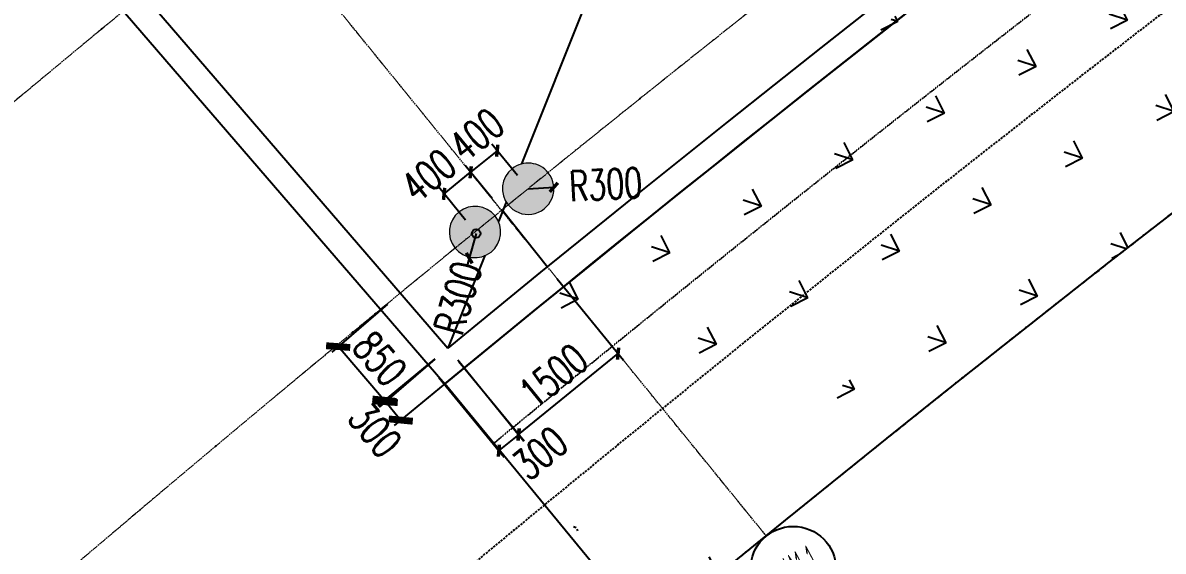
# Model space of a CAD drawing. Header units: millimetres. Extents: x -167 to 12027559, y -6694179 to 6449.
# Drawn here: x 11590865 to 11604189, y -6473891 to -6467716 of the extents above; entities that cross this region are included whole.
import ezdxf
from ezdxf.enums import TextEntityAlignment as Align

# ---------------------------------------------------------------- set-up
doc = ezdxf.new("R2010")
doc.units = ezdxf.units.MM
doc.header["$LTSCALE"] = 10
for name, pattern in [('A1-RG-AXIS$0$CENTER', [50.800000000000004, 31.75, -6.35, 6.35, -6.35]), ('A1-RI-F1$0$442 Site - Ground$0$HIDDEN2', [0.1875, 0.125, -0.0625]), ('A1-RI-F1$0$Dash', [6, 3, -3]), ('A1-RI-F1$0$HIDDEN', [0.375, 0.25, -0.125]), ('A1-RI-F1$0$SJX', [9, 6, -3]), ('A1-RI-F1$0$ZXX0', [15, 10, -2.5, 0, -2.5]), ('A1-RI-F1$0$ZXX1000', [18, 15, -1.25, 0.5, -1.25])]:
    doc.linetypes.add(name, pattern=pattern)
for name, color, linetype in [('A1-RG-AXIS$0$A-COLU-HATH', 8, 'Continuous'), ('A1-RG-AXIS$0$A-COLUMN', 7, 'Continuous'), ('A1-RG-AXIS$0$A-DETL-PEN0', 247, 'Continuous'), ('A1-RG-AXIS$0$A-SYMB-NAME', 13, 'Continuous'), ('A1-RG-AXIS$0$A2-RG-AXIS-150$0$A-DIMS-100', 1, 'Continuous'), ('A1-RI-F1$0$442 Site - clean$0$mry-green area hatch', 76, 'Continuous'), ('A1-RI-F1$0$442 Site - clean$0$mry-roads', 2, 'Continuous'), ('A1-RI-F1$0$442 Site - clean$0$mry-water hatch', 154, 'Continuous'), ('A1-RI-F1$0$442 Site - Ground$0$mry-overhead', 253, 'A1-RI-F1$0$442 Site - Ground$0$HIDDEN2'), ('A1-RI-F1$0$A-DIMS-1：100', 1, 'Continuous'), ('A1-RI-F1$0$A-EVAC1', 5, 'Continuous'), ('A1-RI-F1$0$A-STRS-TREA', 50, 'Continuous'), ('A1-RI-F1$0$A-WALL', 7, 'Continuous'), ('A1-RI-F1$0$G-ACCS', 7, 'Continuous'), ('A1-RI-F1$0$G-EVAC', 5, 'Continuous'), ('A1-RI-F1$0$道路中线_N1', 7, 'Continuous'), ('A1-RI-F1$0$道路中线_中科路', 7, 'Continuous')]:
    doc.layers.add(name, color=color, linetype=linetype)
doc.layers.add('A1-RG-AXIS$0$A-GRID', color=1, linetype='A1-RG-AXIS$0$CENTER', lineweight=9)
doc.layers.add('A1-RI-F1$0$车行道边线', color=5, linetype='A1-RI-F1$0$SJX', lineweight=40)
doc.styles.add('A1-RG-AXIS$0$A1-RG-AXIS$0$XD2008', font='xd-hzs.shx', dxfattribs={"width": 0.7, "bigfont": 'xd-hztxt.shx'})
doc.styles.add('A1-RG-AXIS$0$A2-RG-AXIS-150$0$XD2008', font='romans.shx', dxfattribs={"width": 0.7})
doc.styles.add('A1-RI-F1$0$XD2008', font='txt.shx', dxfattribs={"width": 0.7, "bigfont": 'xd-hztxt.shx'})
doc.dimstyles.new('A1-RG-AXIS$0$A2-RG-AXIS-150$0$XD100', dxfattribs={"dimscale": 100, "dimtxt": 5.5, "dimasz": 1.5, "dimexe": 1, "dimexo": 2, "dimgap": 0.5, "dimtad": 1, "dimdec": 0, "dimdsep": 46, "dimtxsty": 'A1-RG-AXIS$0$A2-RG-AXIS-150$0$XD2008', "dimblk": 'A1-RG-AXIS$0$A2-RG-AXIS-150$0$_ArchTick', "dimcen": 2.5, "dimclrt": 4, "dimaunit": 1, "dimadec": 3, "dimazin": 0, "dimtfac": 1, "dimtdec": 0, "dimtix": 1, "dimtmove": 0, "dimatfit": 3, "dimfxl": 0, "dimtolj": 1, "dimtzin": 0, "dimarcsym": 0})
doc.dimstyles.new('A1-RI-F1$0$XD100', dxfattribs={"dimscale": 100, "dimtxt": 3.5, "dimasz": 1, "dimexe": 1, "dimexo": 2, "dimgap": 1, "dimtad": 1, "dimdec": 0, "dimdsep": 46, "dimtxsty": 'A1-RI-F1$0$XD2008', "dimblk": 'A1-RI-F1$0$_ArchTick', "dimcen": 2.5, "dimclrd": 1, "dimclre": 1, "dimclrt": 4, "dimaunit": 1, "dimadec": 0, "dimazin": 0, "dimtfac": 1, "dimtdec": 0, "dimtix": 1, "dimtmove": 2, "dimatfit": 3, "dimfxl": 0, "dimtolj": 1, "dimtzin": 0, "dimarcsym": 0})
doc.dimstyles.new('A1-RI-F1$0$XD100$0', dxfattribs={"dimscale": 100, "dimtxt": 3.5, "dimasz": 2, "dimexe": 1, "dimexo": 2, "dimgap": 1, "dimtad": 1, "dimdec": 0, "dimdsep": 46, "dimtxsty": 'A1-RI-F1$0$XD2008', "dimblk1": 'A1-RI-F1$0$_ArchTick', "dimblk2": 'A1-RI-F1$0$_ArchTick', "dimsah": 1, "dimcen": 2.5, "dimclrd": 1, "dimclre": 1, "dimclrt": 4, "dimaunit": 1, "dimadec": 0, "dimazin": 0, "dimtfac": 1, "dimtdec": 0, "dimtix": 1, "dimtmove": 2, "dimatfit": 3, "dimfxl": 0, "dimtolj": 1, "dimtzin": 0, "dimarcsym": 0})

# ---------------------------------------------------------------- blocks, each defined once
blk = doc.blocks.new('A1-RG-AXIS$0$A2-RG-AXIS-150$0$_ArchTick')
at = {"color": 0, "linetype": 'ByBlock', "const_width": 0.4}
blk.add_lwpolyline([(-0.5, -0.5), (0.5, 0.5)], dxfattribs=at)
blk = doc.blocks.new('*D699')
at = {"layer": 'A1-RG-AXIS$0$A2-RG-AXIS-150$0$A-DIMS-100', "color": 0, "lineweight": -2, "ltscale": 3}
blk.add_arc((11778731.92574657, -6694178.625181966), 320963.0477225317, 127.4566338573128, 129.1020522690398, dxfattribs=at)
at = {"layer": 'Defpoints', "color": 0, "ltscale": 3}
for p in [(11580653.95974768, -6435633.446564244), (11581104.80057071, -6441273.905182396), (11573311.76188463, -6441427.668151809), (11605955.92867416, -6468659.341405641), (11599551.60424517, -6473713.424059417)]:
    blk.add_point(p, dxfattribs=at)
at = {"layer": 'A1-RG-AXIS$0$A2-RG-AXIS-150$0$A-DIMS-100', "color": 0, "lineweight": -2, "ltscale": 3, "xscale": 150, "yscale": 150, "zscale": 150}
for p, rotation in [((11583534.78833955, -6439393.705001352), 37.45663385731277), ((11576299.37475927, -6445103.655937545), 219.1020522690398)]:
    blk.add_blockref('A1-RG-AXIS$0$A2-RG-AXIS-150$0$_ArchTick', p, dxfattribs=dict(at, rotation=rotation))
at = {"layer": 'A1-RG-AXIS$0$A2-RG-AXIS-150$0$A-DIMS-100', "color": 4, "ltscale": 3, "insert": (11579727.32875095, -6442008.233574149), "char_height": 375, "attachment_point": 5, "rotation": 38.279343063176924, "style": 'A1-RG-AXIS$0$A2-RG-AXIS-150$0$XD2008'}
blk.add_mtext('\\A1;1°38\'44"', dxfattribs=at)
blk = doc.blocks.new('*D701')
at = {"layer": 'A1-RG-AXIS$0$A2-RG-AXIS-150$0$A-DIMS-100', "color": 0, "lineweight": -2, "ltscale": 3}
blk.add_arc((11778731.92574614, -6694178.625181424), 320963.0477218071, 129.1020522690413, 130.7474706807722, dxfattribs=at)
at = {"layer": 'Defpoints', "color": 0, "ltscale": 3}
for p in [(11573311.76188463, -6441427.668151809), (11573924.37706212, -6447052.855572277), (11566138.96685259, -6447430.324621603), (11599551.60424517, -6473713.424059417), (11593295.04356612, -6478949.316660704)]:
    blk.add_point(p, dxfattribs=at)
at = {"layer": 'A1-RG-AXIS$0$A2-RG-AXIS-150$0$A-DIMS-100', "color": 0, "lineweight": -2, "ltscale": 3, "xscale": 150, "yscale": 150, "zscale": 150}
for p, rotation in [((11576299.37475929, -6445103.655937568), 39.10205226904132), ((11569230.90023008, -6451019.010297312), 220.7474706807722)]:
    blk.add_blockref('A1-RG-AXIS$0$A2-RG-AXIS-150$0$_ArchTick', p, dxfattribs=dict(at, rotation=rotation))
at = {"layer": 'A1-RG-AXIS$0$A2-RG-AXIS-150$0$A-DIMS-100', "color": 4, "ltscale": 3, "insert": (11572568.55874011, -6447826.43393218), "char_height": 375, "attachment_point": 5, "rotation": 39.92476147490673, "style": 'A1-RG-AXIS$0$A2-RG-AXIS-150$0$XD2008'}
blk.add_mtext('\\A1;1°38\'44"', dxfattribs=at)
blk = doc.blocks.new('A1-RG-AXIS$0$Round Column1 - 600 mm Diameter-1418243-一层平面 校行政中心 FIRST FLOOR PLAN')
at = {"layer": 'A1-RG-AXIS$0$A-COLUMN', "lineweight": 9}
for radius, start, end in [(299.9999999999987, 90, 180), (299.9999999999976, 0, 90), (299.9999999999984, 180, 0)]:
    blk.add_arc((0, 0), radius, start, end, dxfattribs=at)
blk = doc.blocks.new('A1-RG-AXIS$0$colu')
at = {"layer": 'A1-RG-AXIS$0$A-COLU-HATH', "linetype": 'ByBlock'}
for points in [[(11597003.82448954, -6469468.762618721, 0.4142135623730951), (11596582.25529883, -6469421.0193737, 0.4142135623730951), (11596534.51205381, -6469842.588564403, 1)], [(11596383.00543635, -6469973.325502016, 0.4142135623730951), (11595961.43624564, -6469925.582256995, 0.4142135623730951), (11595913.69300062, -6470347.151447698, 1)]]:
    blk.add_hatch(color=256, dxfattribs=at).paths.add_polyline_path(points)
at = {"layer": 'A1-RG-AXIS$0$A-COLUMN'}
for p, rotation in [((11596769.16827168, -6469655.675591566), 38.53871039786878), ((11596148.34921849, -6470160.238474861), 38.53871039786979)]:
    blk.add_blockref('A1-RG-AXIS$0$Round Column1 - 600 mm Diameter-1418243-一层平面 校行政中心 FIRST FLOOR PLAN', p, dxfattribs=dict(at, rotation=rotation))
blk = doc.blocks.new('A1-RG-AXIS$0$A1zhouhao')
at = {"color": 13}
blk.add_circle((11937809.29426235, -6402821.91254023), 499.999999999966, dxfattribs=at)
at = {"style": 'A1-RG-AXIS$0$A1-RG-AXIS$0$XD2008', "width": 0.7}
blk.add_attdef('GRID', text='', height=499.999999999966, dxfattribs=at).set_placement((11937809.29426235, -6402821.91254023), align=Align.MIDDLE)
blk = doc.blocks.new('A1-RI-F1$0$_ArchTick')
at = {"color": 0, "linetype": 'ByBlock', "const_width": 0.4}
blk.add_lwpolyline([(-0.5, -0.5), (0.5, 0.5)], dxfattribs=at)
blk = doc.blocks.new('*D379')
at = {"layer": 'A1-RI-F1$0$A-DIMS-1：100', "color": 1, "linetype": 'ByBlock', "lineweight": -2}
blk.add_line((11596769.16827168, -6469655.675591571), (11597068.69856405, -6469638.894532236), dxfattribs=at)
at = {"layer": 'Defpoints', "color": 0, "linetype": 'ByBlock'}
for p in [(11596769.16827168, -6469655.675591571), (11597068.69856405, -6469638.894532236)]:
    blk.add_point(p, dxfattribs=at)
at = {"layer": 'A1-RI-F1$0$A-DIMS-1：100', "color": 1, "linetype": 'ByBlock', "lineweight": -2, "xscale": 100, "yscale": 100, "zscale": 100, "rotation": 3.206619953444437}
blk.add_blockref('A1-RI-F1$0$_ArchTick', (11597068.69856405, -6469638.894532236), dxfattribs=at)
at = {"layer": 'A1-RI-F1$0$A-DIMS-1：100', "color": 4, "linetype": 'ByBlock', "insert": (11597676.0794347, -6469604.866273014), "char_height": 350, "attachment_point": 5, "rotation": 3.2066199534444375, "style": 'A1-RI-F1$0$XD2008'}
blk.add_mtext('\\A1;R300', dxfattribs=at)
blk = doc.blocks.new('*D380')
at = {"layer": 'A1-RI-F1$0$A-DIMS-1：100', "color": 1, "linetype": 'ByBlock', "lineweight": -2}
for p, q in [((11596162.91254636, -6470177.64692425), (11596080.82565594, -6470466.198033102)), ((11596080.82565594, -6470466.198033102), (11596053.46335914, -6470562.381736053))]:
    blk.add_line(p, q, dxfattribs=at)
at = {"layer": 'Defpoints', "color": 0, "linetype": 'ByBlock'}
for p in [(11596162.91254636, -6470177.64692425), (11596080.82565594, -6470466.198033102)]:
    blk.add_point(p, dxfattribs=at)
at = {"layer": 'A1-RI-F1$0$A-DIMS-1：100', "color": 1, "linetype": 'ByBlock', "lineweight": -2, "xscale": 100, "yscale": 100, "zscale": 100, "rotation": 74.12003114923795}
blk.add_blockref('A1-RI-F1$0$_ArchTick', (11596080.82565594, -6470466.198033102), dxfattribs=at)
at = {"layer": 'A1-RI-F1$0$A-DIMS-1：100', "color": 4, "linetype": 'ByBlock', "insert": (11595948.25933279, -6470932.193996033), "char_height": 350, "attachment_point": 5, "rotation": 74.12003114923795, "style": 'A1-RI-F1$0$XD2008'}
blk.add_mtext('\\A1;R300', dxfattribs=at)
blk = doc.blocks.new('*D381')
at = {"layer": 'A1-RI-F1$0$A-DIMS-1：100', "color": 1, "linetype": 'ByBlock', "lineweight": -2}
for p, q in [((11596643.02755085, -6469500.470828269), (11596344.66379834, -6469133.361180544)), ((11596407.73415875, -6469210.963562192), (11596097.32463216, -6469463.245003838)), ((11596332.61802426, -6469752.752269914), (11596034.25427175, -6469385.64262219))]:
    blk.add_line(p, q, dxfattribs=at)
at = {"layer": 'Defpoints', "color": 0, "linetype": 'ByBlock'}
for p in [(11596097.32463216, -6469463.245003838), (11596769.16827167, -6469655.675591566), (11596458.75874508, -6469907.957033211)]:
    blk.add_point(p, dxfattribs=at)
at = {"layer": 'A1-RI-F1$0$A-DIMS-1：100', "color": 1, "linetype": 'ByBlock', "lineweight": -2, "xscale": 100, "yscale": 100, "zscale": 100}
for p, rotation in [((11596407.73415875, -6469210.963562192), 39.10205226888775), ((11596097.32463216, -6469463.245003838), 219.1020522688877)]:
    blk.add_blockref('A1-RI-F1$0$_ArchTick', p, dxfattribs=dict(at, rotation=rotation))
at = {"layer": 'A1-RI-F1$0$A-DIMS-1：100', "color": 4, "linetype": 'ByBlock', "insert": (11596167.02932005, -6469023.725360187), "char_height": 350, "attachment_point": 5, "rotation": 39.10205226888773, "style": 'A1-RI-F1$0$XD2008'}
blk.add_mtext('\\A1;400', dxfattribs=at)
blk = doc.blocks.new('*D382')
at = {"layer": 'A1-RI-F1$0$A-DIMS-1：100', "color": 1, "linetype": 'ByBlock', "lineweight": -2}
for p, q in [((11595787.1649212, -6469715.32341096), (11596097.32463215, -6469463.245003838)), ((11596346.93153648, -6469770.363753829), (11596034.25427174, -6469385.642622188)), ((11596036.77182552, -6470022.442160951), (11595724.09456079, -6469637.72102931))]:
    blk.add_line(p, q, dxfattribs=at)
at = {"layer": 'Defpoints', "color": 0, "linetype": 'ByBlock'}
for p in [(11596097.32463215, -6469463.245003838), (11596473.0722573, -6469925.568517126), (11596162.91254635, -6470177.646924248)]:
    blk.add_point(p, dxfattribs=at)
at = {"layer": 'A1-RI-F1$0$A-DIMS-1：100', "color": 1, "linetype": 'ByBlock', "lineweight": -2, "xscale": 100, "yscale": 100, "zscale": 100}
for p, rotation in [((11596097.32463215, -6469463.245003838), 39.10205226891699), ((11595787.1649212, -6469715.32341096), 219.102052268917)]:
    blk.add_blockref('A1-RI-F1$0$_ArchTick', p, dxfattribs=dict(at, rotation=rotation))
at = {"layer": 'A1-RI-F1$0$A-DIMS-1：100', "color": 4, "linetype": 'ByBlock', "insert": (11595604.58028078, -6469500.713809963), "char_height": 350, "attachment_point": 5, "rotation": 39.102052268916985, "style": 'A1-RI-F1$0$XD2008'}
blk.add_mtext('\\A1;400', dxfattribs=at)
blk = doc.blocks.new('*D503')
at = {"layer": 'A1-RI-F1$0$A-WALL', "color": 1, "linetype": 'ByBlock', "lineweight": -2}
for p, q in [((11595124.93837311, -6471004.222438183), (11594473.48406458, -6471565.415172791)), ((11595104.16874942, -6472144.321374265), (11594549.2483961, -6471500.148289394)), ((11595679.85872643, -6471648.395523053), (11595028.4044179, -6472209.588257663))]:
    blk.add_line(p, q, dxfattribs=at)
at = {"layer": 'Defpoints', "color": 0, "linetype": 'ByBlock'}
for p in [(11595276.46703616, -6470873.688671385), (11594549.2483961, -6471500.148289394), (11595831.38738948, -6471517.861756256)]:
    blk.add_point(p, dxfattribs=at)
at = {"layer": 'A1-RI-F1$0$A-WALL', "color": 1, "linetype": 'ByBlock', "lineweight": -2, "xscale": 200, "yscale": 200, "zscale": 200}
for p, rotation in [((11594549.2483961, -6471500.148289394), 130.7431240542496), ((11595104.16874942, -6472144.321374265), 310.7431240542496)]:
    blk.add_blockref('A1-RI-F1$0$_ArchTick', p, dxfattribs=dict(at, rotation=rotation))
at = {"layer": 'A1-RI-F1$0$A-WALL', "color": 4, "linetype": 'ByBlock', "insert": (11595035.06048446, -6471642.750902484), "char_height": 350, "attachment_point": 5, "rotation": 310.74312405424956, "style": 'A1-RI-F1$0$XD2008'}
blk.add_mtext('\\A1;850', dxfattribs=at)
blk = doc.blocks.new('*D565')
at = {"layer": 'A1-RI-F1$0$A-WALL', "color": 1, "linetype": 'ByBlock', "lineweight": -2}
for p, q in [((11595676.84235152, -6471644.809900173), (11595012.62354992, -6472190.420067562)), ((11595867.26456741, -6471876.627457095), (11595203.0457658, -6472422.237624483)), ((11595089.89606889, -6472126.945995599), (11595280.31828478, -6472358.76355252))]:
    blk.add_line(p, q, dxfattribs=at)
at = {"layer": 'Defpoints', "color": 0, "linetype": 'ByBlock'}
for p in [(11595831.38738947, -6471517.861756248), (11596021.80960536, -6471749.679313171), (11595280.31828478, -6472358.76355252)]:
    blk.add_point(p, dxfattribs=at)
at = {"layer": 'A1-RI-F1$0$A-WALL', "color": 1, "linetype": 'ByBlock', "lineweight": -2, "xscale": 200, "yscale": 200, "zscale": 200}
for p, rotation in [((11595089.89606889, -6472126.945995599), 129.4007567781603), ((11595280.31828478, -6472358.76355252), 309.4007567781603)]:
    blk.add_blockref('A1-RI-F1$0$_ArchTick', p, dxfattribs=dict(at, rotation=rotation))
at = {"layer": 'A1-RI-F1$0$A-WALL', "color": 4, "linetype": 'ByBlock', "insert": (11594978.67875801, -6472475.532716184), "char_height": 350, "attachment_point": 5, "rotation": 309.40075677816037, "style": 'A1-RI-F1$0$XD2008'}
blk.add_mtext('\\A1;300', dxfattribs=at)
blk = doc.blocks.new('*D530')
at = {"layer": 'A1-RI-F1$0$A-DIMS-1：100', "color": 1, "linetype": 'ByBlock', "lineweight": -2}
for p, q in [((11597109.77816567, -6470708.977626832), (11597882.70802209, -6471659.998000173)), ((11596655.68126589, -6472528.386551099), (11597819.63766168, -6471582.395618524)), ((11595945.82176988, -6471654.968559407), (11596718.75162631, -6472605.988932747))]:
    blk.add_line(p, q, dxfattribs=at)
at = {"layer": 'Defpoints', "color": 0, "linetype": 'ByBlock'}
for p in [(11596983.63744484, -6470553.772863535), (11595819.68104906, -6471499.76379611), (11597819.63766168, -6471582.395618524)]:
    blk.add_point(p, dxfattribs=at)
at = {"layer": 'A1-RI-F1$0$A-DIMS-1：100', "color": 1, "linetype": 'ByBlock', "lineweight": -2, "xscale": 100, "yscale": 100, "zscale": 100}
for p, rotation in [((11597819.63766168, -6471582.395618524), 39.10205226906957), ((11596655.68126589, -6472528.386551099), 219.1020522690696)]:
    blk.add_blockref('A1-RI-F1$0$_ArchTick', p, dxfattribs=dict(at, rotation=rotation))
at = {"layer": 'A1-RI-F1$0$A-DIMS-1：100', "color": 4, "linetype": 'ByBlock', "insert": (11597064.21597265, -6471841.984535281), "char_height": 350, "attachment_point": 5, "rotation": 39.10205226906956, "style": 'A1-RI-F1$0$XD2008'}
blk.add_mtext('\\A1;1500', dxfattribs=at)
blk = doc.blocks.new('*D531')
at = {"layer": 'A1-RI-F1$0$A-DIMS-1：100', "color": 1, "linetype": 'ByBlock', "lineweight": -2}
for p, q in [((11595958.3355334, -6471672.406794212), (11596722.6083325, -6472602.822671901)), ((11595726.45433897, -6471862.881283928), (11596490.72713807, -6472793.297161616)), ((11596659.13426054, -6472525.550152925), (11596427.25306611, -6472716.024642641))]:
    blk.add_line(p, q, dxfattribs=at)
at = {"layer": 'Defpoints', "color": 0, "linetype": 'ByBlock'}
for p in [(11595831.38738948, -6471517.861756261), (11595599.50619505, -6471708.336245976), (11596427.25306611, -6472716.024642641)]:
    blk.add_point(p, dxfattribs=at)
at = {"layer": 'A1-RI-F1$0$A-DIMS-1：100', "color": 1, "linetype": 'ByBlock', "lineweight": -2, "xscale": 100, "yscale": 100, "zscale": 100}
for p, rotation in [((11596659.13426054, -6472525.550152925), 39.40075677561281), ((11596427.25306611, -6472716.024642641), 219.4007567756129)]:
    blk.add_blockref('A1-RI-F1$0$_ArchTick', p, dxfattribs=dict(at, rotation=rotation))
at = {"layer": 'A1-RI-F1$0$A-DIMS-1：100', "color": 4, "linetype": 'ByBlock', "insert": (11596909.6475017, -6472744.307487348), "char_height": 350, "attachment_point": 5, "rotation": 39.40075677561284, "style": 'A1-RI-F1$0$XD2008'}
blk.add_mtext('\\A1;300', dxfattribs=at)
blk = doc.blocks.new('A1-RI-F1$0$A$C6B365CFD')
at = {"layer": 'A1-RI-F1$0$442 Site - clean$0$mry-green area hatch'}
h = blk.add_hatch(dxfattribs=at)
h.set_pattern_fill('GRASS', color=256, scale=1200, angle=71.94682010999996, style=0)
h.set_pattern_definition([(161.94682011, (-11520186.06700874, 6499236.257384626), (-1069.713021377924, -543.7959646179045), [225, -1472.0562756]), (116.94682011, (-11520186.06700874, 6499236.257384626), (-1069.713021660134, -543.7959647613676), [225, -975]), (206.94682011, (-11520186.06700874, 6499236.257384626), (543.7959647613676, -1069.713021660134), [225, -975])])
edge = h.paths.add_edge_path(flags=17)
edge.add_arc((60334.80139334127, 35772.16038142797), 5999.999999976173, 248.7686432524511, 308.2559781594326)
edge.add_arc((240588.3537437338, -192829.3172849789), 285118.4960221769, 128.2559781593216, 129.4100417880915)
edge.add_line((59576.33332639374, 27459.59582319483), (57617.80231549032, 29733.13475944102))
edge.add_arc((240588.3540508803, -192829.3176601529), 288118.4965068661, 129.2839704806069, 129.4239248010493, ccw=False)
edge = h.paths.add_edge_path()
edge.add_arc((240704.2635120992, -192974.6776782824), 284499.9999999988, 123.7574671340007, 129.4116653419178)
edge.add_line((60078.67657737993, 26831.25341659877), (57617.80231549032, 29733.13475944102))
edge.add_arc((240588.3537585083, -192829.3173033623), 288118.4960455853, 123.75025153939461, 129.423924801195, ccw=False)
edge.add_line((80517.24205289036, 46731.75416046567), (82613.70452299528, 43557.82570869848))
at = {"layer": 'A1-RI-F1$0$442 Site - clean$0$mry-water hatch'}
h = blk.add_hatch(dxfattribs=at)
h.set_pattern_fill('ANSI36', color=256, scale=10000, style=0, double=1)
h.set_pattern_definition([(45, (11631555.60470759, 4045443.516891705), (662.9126073623884, 2430.679560328757), [3125, -625, 0, -625])])
edge = h.paths.add_edge_path(flags=17)
edge.add_line((53013.96872360446, 9796.628560562618), (55487.61691406555, 11067.45130736474))
edge.add_line((55487.61691406555, 11067.45130736474), (57457.17046778463, 11674.85448801145))
edge.add_line((57457.17046778463, 11674.85448801145), (60249.2851348836, 13316.40281354357))
edge.add_line((60249.2851348836, 13316.40281354357), (63041.39980198629, 14957.95113907568))
edge.add_line((63041.39980198629, 14957.95113907568), (65130.90958291106, 16665.27090068348))
edge.add_line((65130.90958291106, 16665.27090068348), (66916.60362085514, 17610.09633079544))
edge.add_line((66916.60362085514, 17610.09633079544), (68247.12347745709, 18414.95346367173))
edge.add_line((68247.12347745709, 18414.95346367173), (68947.4034987893, 18992.35863497108))
edge.add_line((68947.4034987893, 18992.35863497108), (70277.92335539125, 19657.23819442838))
edge.add_line((70277.92335539125, 19657.23819442838), (71248.33848797716, 20287.89792165905))
edge.add_line((71248.33848797716, 20287.89792165905), (72458.41150373779, 20584.51308982074))
edge.add_line((72458.41150373779, 20584.51308982074), (73766.11260190792, 21199.99698470533))
edge.add_line((73766.11260190792, 21199.99698470533), (74285.02613746189, 21580.48738274351))
edge.add_line((74285.02613746189, 21580.48738274351), (74756.40494435467, 21869.22707311809))
edge.add_line((74756.40494435467, 21869.22707311809), (75166.96853998862, 22241.55443175323))
edge.add_line((75166.96853998862, 22241.55443175323), (75771.83311639912, 22640.63913488295))
edge.add_line((75771.83311639912, 22640.63913488295), (76483.43543774076, 22982.67189314775))
edge.add_arc((240588.3537585102, -192829.3173033325), 271118.4960455633, 108.6094461337961, 127.24960776960461, ccw=False)
edge.add_line((154070.2230995242, 64113.96820006985), (154829.999540912, 58213.43432412017))
edge.add_arc((242629.6849352308, -196239.3910419298), 269174.7110931985, 109.0371428888224, 122.7311476828645)
edge.add_arc((175076.4704047572, -87360.85271537676), 141073.1695939153, 123.5611147384218, 141.1517684281211)
edge.add_arc((62846.22086587548, 2979.480448449031), 2999.999999998631, 220.7431240542984, 321.90678150939243, ccw=False)
edge.add_line((60573.29092012532, 1021.473946492188), (53013.96872743033, 9796.628561580554))
edge.add_line((53013.96872743033, 9796.628561580554), (53013.96872360446, 9796.628560562618))
at = {"layer": 'A1-RI-F1$0$442 Site - clean$0$mry-roads', "linetype": 'A1-RI-F1$0$HIDDEN'}
blk.add_lwpolyline([(55643.69266374037, 11115.58450313285), (57457.17046778277, 11674.85448801238), (60249.28513488173, 13316.4028135445), (63041.39980198443, 14957.95113907661), (65130.9095829092, 16665.27090068441), (66916.60362085328, 17610.09633079637), (68247.12347745523, 18414.95346367266), (68947.40349878743, 18992.35863497201), (70277.92335538939, 19657.23819442932), (71248.3384879753, 20287.89792165998), (72458.41150373593, 20584.51308982167), (73766.11260190606, 21199.99698470626), (74285.02613746002, 21580.48738274444), (74756.4049443528, 21869.22707311902), (75166.96853998676, 22241.55443175416), (75771.83311639726, 22640.63913488388), (76483.4354377389, 22982.67189314868, -0.08151286535504665), (154070.2230995223, 64113.96820007078), (154829.9995409101, 58213.4343241211, 0.05982257818473941), (97087.53483850136, 30194.94300953206, 0.07690478419026009), (65207.24501170218, 1128.652260095812, -0.08381435093342265), (64468.82448489219, 456.1577390963212, -0.08381435093342265)], format="xyb", dxfattribs=at)
at = {"layer": 'A1-RI-F1$0$442 Site - clean$0$mry-roads'}
blk.add_lwpolyline([(59983.89107950777, 26753.32915704325), (57602.72521746159, 29648.45836365689, -0.02483651907668878), (80542.5071021393, 46693.50427057128), (82613.70452299528, 43557.82570869848)], format="xyb", dxfattribs=at)
at = {"layer": 'A1-RI-F1$0$442 Site - clean$0$mry-roads', "ltscale": 200}
for radius, start, end in [(284500, 109.4092633014283, 130.7158448804201), (275500, 109.7740167829885, 135.4036014584754)]:
    blk.add_arc((240704.2635121029, -192974.6776782805), radius, start, end, dxfattribs=at)
at = {"layer": 'A1-RI-F1$0$车行道边线', "linetype": 'A1-RI-F1$0$SJX', "lineweight": -3}
for centre, radius, start, end in [((240704.2638363224, -192974.6779247066), 284500, 109.4092633014283, 130.7158448804201), ((240704.263639668, -192974.6780238794), 275500, 109.4745139015958, 135.4036013455485)]:
    blk.add_arc(centre, radius, start, end, dxfattribs=at)
at = {"layer": 'A1-RI-F1$0$道路中线_N1', "color": 1, "linetype": 'A1-RI-F1$0$ZXX0', "ltscale": 0.5}
for centre in [(240704.263639668, -192974.6780238794), (240704.263639668, -192974.6780238785)]:
    blk.add_arc(centre, 280000, 103.3877669074828, 136.3045961793566, dxfattribs=at)
at = {"layer": 'A1-RI-F1$0$道路中线_中科路', "color": 6, "linetype": 'A1-RI-F1$0$ZXX1000', "ltscale": 150}
blk.add_arc((240704.2635121029, -192974.6776782796), 280000, 107.5724732838891, 136.3045963302447, dxfattribs=at)
blk = doc.blocks.new('A1-RG-AXIS')
at = {"layer": 'A1-RG-AXIS$0$A-DETL-PEN0', "linetype": 'A1-RG-AXIS$0$CENTER'}
for centre, radius, start, end in [((11778731.2290882, -6694179.141233342), 293599.9857464388, 129.547322747704, 129.5512256768992), ((11778731.23501936, -6694179.149026669), 288999.995526473, 128.6887639273944, 128.6927289549328), ((11778731.26161921, -6694179.181814411), 289000.0377473003, 129.0999129398774, 129.1038780350429), ((11778731.23299552, -6694179.146696675), 288999.9924417838, 129.5473023945452, 129.5512674832453), ((11778731.24165919, -6694179.157128521), 289000.0060022036, 129.958705884553, 129.9626710165975)]:
    blk.add_arc(centre, radius, start, end, dxfattribs=at)
at = {"layer": 'A1-RG-AXIS$0$A-GRID', "ltscale": 0.05}
for points in [[(11690526.75711724, -6414141.47009769, 0.1045273891802766), (11584753.62328604, -6473784.936127173)], [(11691982.82367568, -6418505.642663716, 0.1046378083178149), (11587756.33435375, -6477270.064970979)]]:
    blk.add_lwpolyline(points, format="xyb", dxfattribs=at)
at = {"layer": 'A1-RG-AXIS$0$A-GRID', "linetype": 'A1-RG-AXIS$0$CENTER', "ltscale": 0.05}
blk.add_lwpolyline([(11599551.60424517, -6473713.424059417), (11573311.76188463, -6441427.668151809)], dxfattribs=at)
at = {"layer": 'A1-RG-AXIS$0$A-COLU-HATH', "linetype": 'ByBlock'}
blk.add_blockref('A1-RG-AXIS$0$colu', (0, 0), dxfattribs=at)
at = {"layer": 'A1-RG-AXIS$0$A-SYMB-NAME', "linetype": 'ByBlock'}
ref = blk.add_blockref('A1-RG-AXIS$0$A1zhouhao', (-1946535.833850647, -6425207.226403152), dxfattribs=dict(at, rotation=27.99999999589075))
ref.add_attrib('GRID', '02/A1-1', dxfattribs={"layer": '0', "color": 4, "height": 350, "rotation": 27.99999999589075, "style": 'A1-RG-AXIS$0$A1-RG-AXIS$0$XD2008', "width": 0.4}).set_placement((11599866.95604723, -6474101.435967661), align=Align.MIDDLE)
at = {"layer": 'A1-RG-AXIS$0$A2-RG-AXIS-150$0$A-DIMS-100', "ltscale": 3}
for base, line1, line2, picture, middle in [((11581104.80057071, -6441273.905182396), ((11580653.95974768, -6435633.446564244), (11605955.92867416, -6468659.341405641)), ((11599551.60424517, -6473713.424059417), (11573311.76188463, -6441427.668151809)), '*D699', (11579727.32875095, -6442008.233574148)), ((11573924.37706212, -6447052.855572277), ((11599551.60424517, -6473713.424059417), (11573311.76188463, -6441427.668151809)), ((11566138.96685259, -6447430.324621601), (11593295.04356612, -6478949.316660702)), '*D701', (11572568.55874011, -6447826.43393218))]:
    dim = blk.add_angular_dim_2l(base=base, line1=line1, line2=line2, dimstyle='A1-RG-AXIS$0$A2-RG-AXIS-150$0$XD100', override={"dimtxt": 3.75, "dimadec": 4}, dxfattribs=at)
    dim.commit()
    dim.dimension.update_dxf_attribs({"geometry": picture, "text_midpoint": middle})
blk = doc.blocks.new('A1-RI-F1')
at = {"layer": 'A1-RI-F1$0$442 Site - Ground$0$mry-overhead', "ltscale": 20}
blk.add_lwpolyline([(11758094.74706328, -6402408.033790696, 0.007576940944339963), (11749262.81654172, -6403167.361100348), (11748849.75504042, -6399088.222025646, 0.05578403153615856), (11684355.11417323, -6412994.68236115), (11685659.43339644, -6416881.688078493, 0.08456073483147002), (11599102.65650401, -6463333.26710031), (11592164.50789349, -6454413.657563368), (11594248.03211014, -6452806.88271272, 4.263750127418428e-05), (11592636.50048615, -6450703.584987221, 0.01703415673231592), (11576445.44423583, -6463980.230010586), (11589775.60170366, -6479462.524031321, -0.1641405741320457), (11758553.32491069, -6408891.455376059, -0.1641405741320457)], format="xyb", dxfattribs=at)
at = {"layer": 'A1-RI-F1$0$A-DIMS-1：100', "linetype": 'ByBlock'}
blk.add_line((11596466.27025186, -6469901.463929201), (11596994.68221926, -6470567.362460839), dxfattribs=at)
at = {"layer": 'A1-RI-F1$0$A-EVAC1'}
for p, q in [((11599102.65650401, -6463333.26710031), (11596691.494558, -6469365.905347746)), ((11596513.16484748, -6469812.07970533), (11596422.60650088, -6470038.653348075)), ((11596263.24749994, -6470437.363690099), (11595831.38738948, -6471517.86175626))]:
    blk.add_line(p, q, dxfattribs=at)
blk.add_circle((11596162.91254635, -6470177.646924248), 50, dxfattribs=at)
at = {"layer": 'A1-RI-F1$0$A-STRS-TREA'}
for p, q in [((11585777.67005023, -6459847.116442783), (11595831.38738948, -6471517.86175626)), ((11585546.11534518, -6460037.969934037), (11595795.45798151, -6471935.804685391))]:
    blk.add_line(p, q, dxfattribs=at)
for radius, end in [(288149.9999999596, 129.4007567651227), (287849.9999999596, 129.4590874258958)]:
    blk.add_arc((11778731.92574591, -6694178.625181021), radius, 94.0458405650861, end, dxfattribs=at)
at = {"layer": 'A1-RI-F1$0$G-EVAC', "color": 4, "linetype": 'A1-RI-F1$0$Dash', "ltscale": 0.1}
blk.add_arc((11778731.92574591, -6694178.625181021), 286949.9999999596, 115.4727464975339, 129.4591586182329, dxfattribs=at)
at = {"color": 3, "linetype": 'ByBlock'}
blk.add_blockref('A1-RG-AXIS', (0, 0), dxfattribs=at)
at = {"layer": 'A1-RI-F1$0$G-ACCS', "linetype": 'ByBlock'}
blk.add_blockref('A1-RI-F1$0$A$C6B365CFD', (11538192.73276405, -6501584.263049049), dxfattribs=at)
at = {"layer": 'A1-RI-F1$0$A-DIMS-1：100', "linetype": 'ByBlock'}
for base, p1, p2, angle, picture, middle in [((11596097.32463216, -6469463.245003838), (11596769.16827168, -6469655.675591566), (11596458.75874508, -6469907.957033211), 219.1020522683829, '*D381', (11596167.02932005, -6469023.725360187)), ((11596097.32463215, -6469463.245003838), (11596162.91254635, -6470177.646924248), (11596473.0722573, -6469925.568517126), 39.102052268916985, '*D382', (11595604.58028078, -6469500.713809963)), ((11596427.25306611, -6472716.024642641), (11595831.38738948, -6471517.86175626), (11595599.50619505, -6471708.336245976), 219.40075677583857, '*D531', (11596909.6475017, -6472744.307487348))]:
    dim = blk.add_linear_dim(base=base, p1=p1, p2=p2, angle=angle, dimstyle='A1-RI-F1$0$XD100$0', override={"dimasz": 1, "dimadec": 2, "dimazin": 2}, dxfattribs=at)
    dim.commit()
    dim.dimension.update_dxf_attribs({"geometry": picture, "text_midpoint": middle, "dimtype": 129})
for center, mpoint, picture, middle in [((11596769.16827168, -6469655.675591571), (11597068.69856405, -6469638.894532236), '*D379', (11597676.0794347, -6469604.866273014)), ((11596162.91254636, -6470177.64692425), (11596080.82565594, -6470466.198033102), '*D380', (11595948.25933279, -6470932.193996033))]:
    dim = blk.add_radius_dim(center=center, mpoint=mpoint, dimstyle='A1-RI-F1$0$XD100', override={"dimblk1": 'A1-RI-F1$0$_ArchTick', "dimblk2": 'A1-RI-F1$0$_ArchTick', "dimsah": 1, "dimadec": 2, "dimazin": 2}, dxfattribs=at)
    dim.commit()
    dim.dimension.update_dxf_attribs({"geometry": picture, "text_midpoint": middle, "dimtype": 132})
dim = blk.add_aligned_dim(p1=(11595819.68104906, -6471499.76379611), p2=(11596983.63744484, -6470553.772863535), distance=-1325.5041058547524, dimstyle='A1-RI-F1$0$XD100$0', override={"dimasz": 1, "dimadec": 2, "dimazin": 2}, dxfattribs=at)
dim.commit()
dim.dimension.update_dxf_attribs({"geometry": '*D530', "text_midpoint": (11597064.21597265, -6471841.984535281)})
at = {"layer": 'A1-RI-F1$0$A-WALL', "linetype": 'ByBlock'}
dim = blk.add_aligned_dim(p1=(11595831.38738948, -6471517.86175626), p2=(11595276.46703616, -6470873.688671386), distance=959.8430097906812, dimstyle='A1-RI-F1$0$XD100$0', override={"dimadec": 2, "dimazin": 2}, dxfattribs=at)
dim.commit()
dim.dimension.update_dxf_attribs({"geometry": '*D503', "text_midpoint": (11595035.06048446, -6471642.750902484)})
dim = blk.add_linear_dim(base=(11595280.31828478, -6472358.76355252), p1=(11595831.38738947, -6471517.861756248), p2=(11596021.80960536, -6471749.67931317), angle=309.4007567787101, dimstyle='A1-RI-F1$0$XD100$0', override={"dimadec": 2, "dimazin": 2}, dxfattribs=at)
dim.commit()
dim.dimension.update_dxf_attribs({"geometry": '*D565', "text_midpoint": (11594978.67875801, -6472475.532716184), "dimtype": 129})

msp = doc.modelspace()

# ---------------------------------------------------------------- block references
at = {"color": 0}
msp.add_blockref('A1-RI-F1', (0, 0), dxfattribs=at)

doc.saveas('drawing.dxf')
